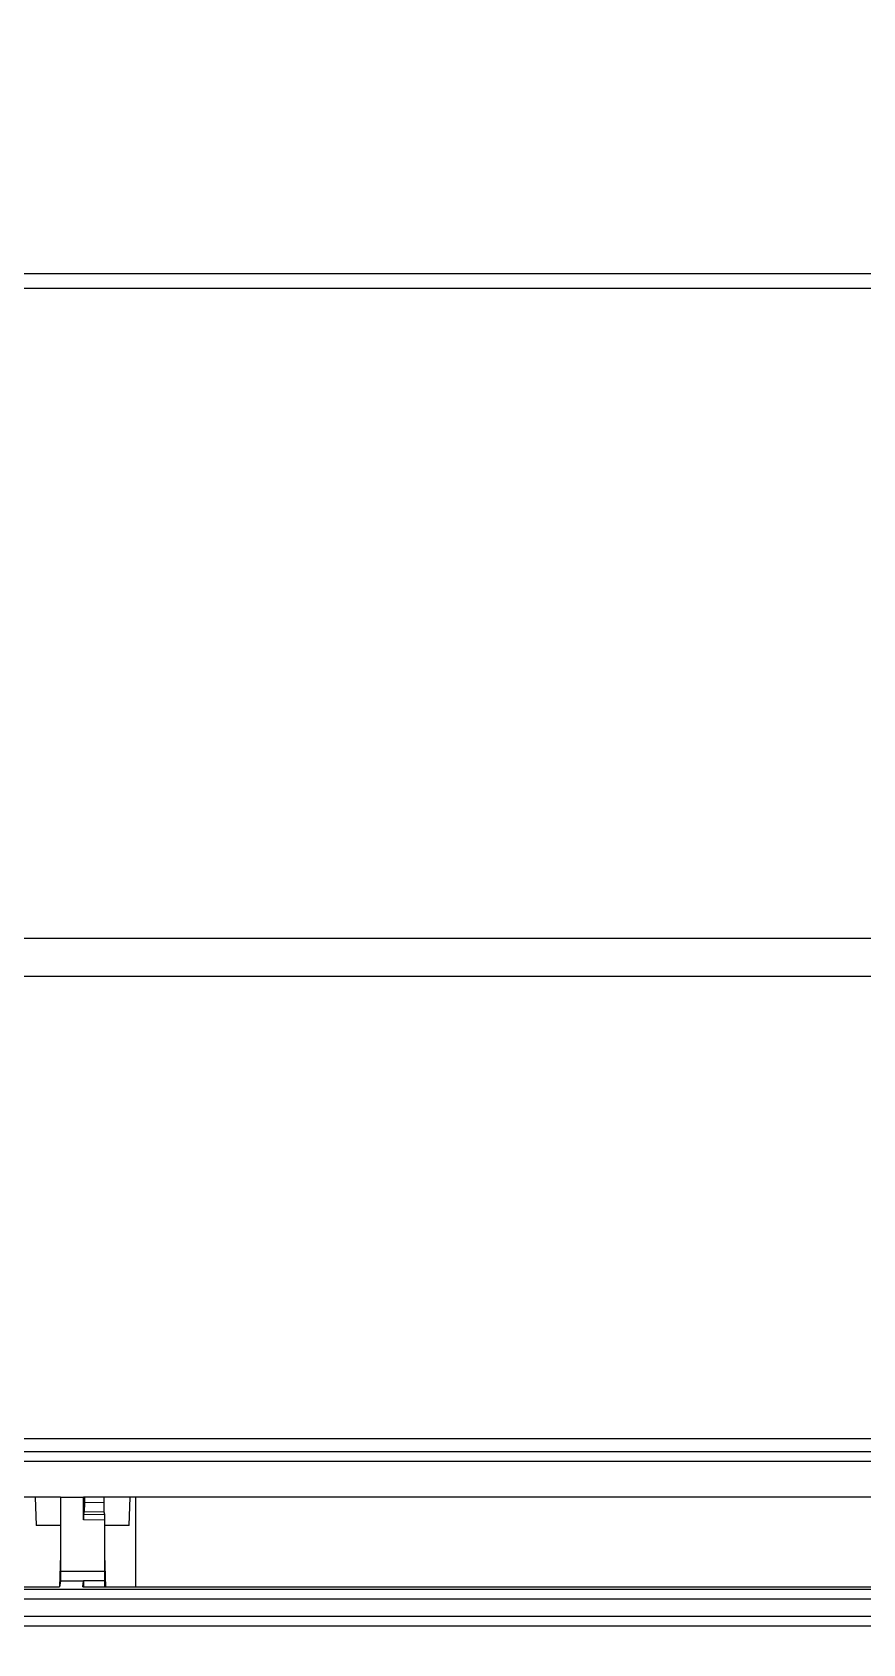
# Model space of a CAD drawing. Header units: millimetres. Extents: x -56261 to 196039, y 9480 to 100001.
# Drawn here: x 33773.5 to 33803, y 95852.3 to 95909.5 of the extents above; entities that cross this region are included whole.
import ezdxf

# ---------------------------------------------------------------- set-up
doc = ezdxf.new("R2010")
doc.units = ezdxf.units.MM
doc.set_wipeout_variables(frame=1)
doc.layers.add('SS-AIRCON', color=5, linetype='Continuous')
doc.layers.add('SS-TEXT', color=7, linetype='Continuous')

# ---------------------------------------------------------------- blocks, each defined once
blk = doc.blocks.new('I48T')
at = {"layer": 'SS-AIRCON', "color": 0, "linetype": 'Continuous'}
for p, q in [((580.0736, -170.27954), (-580.0736, -170.27954)), ((-599.9007, -170.76793), (599.9006, -170.76793)), ((599.9006, -171.68208), (-599.9007, -171.68208)), ((578.5326, -172.18017), (-578.5326, -172.18017)), ((-126.901, -172.29772), (-210.3009, -172.29772)), ((-129.65, -176.96102), (-129.65, -172.29772)), ((-128.1013, -172.29772), (-128.0515, -173.9446)), ((-126.901, -172.29772), (-126.943, -172.59899)), ((-125.7485, -173.9442), (-125.6987, -172.29772)), ((-125.743, -172.59899), (-125.7009, -172.29772)), ((-42.301, -172.29772), (-125.7009, -172.29772)), ((-128.0515, -173.0976), (-128.0515, -175.7562)), ((-128.0515, -173.0976), (-125.7485, -173.0976)), ((-126.943, -172.59899), (-125.743, -172.59899)), ((-125.7485, -176.96102), (-125.7485, -173.0976)), ((-129.3163, -175.4882), (-129.3608, -176.96102)), ((-129.3163, -175.4882), (-128.0515, -175.4882)), ((-128.0515, -175.7562), (-126.9486, -175.77548)), ((-125.7485, -175.4882), (-124.4838, -175.4882)), ((-124.4393, -176.96102), (-124.4838, -175.4882)), ((-128.048, -176.0559), (-128.0179, -176.1858)), ((-126.9521, -176.07505), (-128.048, -176.0559)), ((-128.0179, -176.1858), (-126.982, -176.20296)), ((-126.982, -176.20296), (-126.9521, -176.07505)), ((-126.9486, -175.77548), (-126.9486, -176.96102)), ((-210.3485, -176.96102), (-126.9486, -176.96102)), ((-126.9878, -176.7021), (-128.0121, -176.68513)), ((-128.0121, -176.68513), (-128.0121, -176.96102)), ((-126.9878, -176.96102), (-126.9878, -176.7021)), ((-125.7485, -176.96102), (-126.9486, -176.96102)), ((-125.7485, -176.96102), (-42.3486, -176.96102)), ((580.0736, -178.82954), (-580.0736, -178.82954)), ((-599.9007, -179.31793), (599.9006, -179.31793)), ((637.5, -180.00001), (-637.5, -180.00001)), ((-637.5, -204.00742), (637.5, -204.00742)), ((-655, -240.5), (655, -240.5))]:
    blk.add_line(p, q, dxfattribs=at)
for points in [[(-128.0559, -172.63808), (-128.0556, -172.64692, -0.00098551), (-128.0553, -172.65654, -0.00083341), (-128.055, -172.66697, -0.00070769), (-128.0547, -172.67817, -0.00061646), (-128.0544, -172.69011, -0.00054038), (-128.0542, -172.70274, -0.00047962), (-128.0539, -172.71604, -0.00042837), (-128.0537, -172.72995, -0.0003872), (-128.0535, -172.74445, -0.00035189), (-128.0533, -172.75947, -0.00032228), (-128.0531, -172.77497, -0.0002968), (-128.0529, -172.7909, -0.00027482), (-128.0527, -172.80721, -0.00025622), (-128.0525, -172.82385, -0.00023985), (-128.0524, -172.84078, -0.00022532), (-128.0523, -172.85792, -0.00021147), (-128.0521, -172.87524, -0.000202), (-128.052, -172.89271, -0.0001946), (-128.0519, -172.91028, -0.00018206), (-128.0518, -172.92783, -0.00016496), (-128.0518, -172.94529, -0.00017164), (-128.0517, -172.96295, -0.00019072), (-128.0517, -172.98092, -0.00014652), (-128.0516, -172.99775, -0.0000631), (-128.0516, -173.01293, -0.00018639), (-128.0516, -173.03196, -0.00030355), (-128.0516, -173.0606, -0.00015356), (-128.0516, -173.09772, -0.00008475)], [(-125.7484, -173.09772), (-125.7485, -173.07748, -0.00014631), (-125.7485, -173.05686, -0.00013708), (-125.7485, -173.03584, -0.0001358), (-125.7485, -173.01448, -0.00014447), (-125.7484, -172.99284, -0.0001502), (-125.7484, -172.97098, -0.00015588), (-125.7484, -172.94897, -0.00016172), (-125.7483, -172.92688, -0.00017034), (-125.7482, -172.90479, -0.0001788), (-125.7481, -172.88279, -0.00018965), (-125.748, -172.86096, -0.00020104), (-125.7479, -172.8394, -0.00021535), (-125.7477, -172.81821, -0.0002314), (-125.7475, -172.79749, -0.00025138), (-125.7474, -172.77734, -0.00027338), (-125.7472, -172.75785, -0.00029902), (-125.7469, -172.73914, -0.00033434), (-125.7467, -172.72127, -0.00038195), (-125.7465, -172.70438, -0.00042305), (-125.7462, -172.68851, -0.0004531), (-125.7459, -172.6738, -0.00057498), (-125.7457, -172.6602, -0.00081692), (-125.7454, -172.64778, -0.0007907), (-125.7451, -172.63684, -0.0003543), (-125.7448, -172.6276, -0.00142638), (-125.7444, -172.61878, -0.00420349), (-125.7439, -172.60918, -0.00410004), (-125.7431, -172.59898, -0.00332799)], [(-128.0178, -176.18577), (-128.0175, -176.1878, -0.02402955), (-128.0173, -176.19122, -0.00842187), (-128.017, -176.19606, -0.00422204), (-128.0167, -176.20229, -0.00265277), (-128.0164, -176.20999, -0.00178094), (-128.0161, -176.21909, -0.00129296), (-128.0158, -176.22962, -0.00097405), (-128.0155, -176.2415, -0.00077333), (-128.0153, -176.25474, -0.00062508), (-128.015, -176.26922, -0.00052151), (-128.0147, -176.28494, -0.00044074), (-128.0145, -176.30175, -0.00038078), (-128.0143, -176.31963, -0.00033268), (-128.014, -176.33844, -0.00029522), (-128.0138, -176.3581, -0.00026383), (-128.0136, -176.37849, -0.0002376), (-128.0134, -176.39951, -0.00021823), (-128.0132, -176.42106, -0.00020317), (-128.0131, -176.44307, -0.00018462), (-128.0129, -176.4653, -0.00016357), (-128.0128, -176.48761, -0.0001656), (-128.0127, -176.51037, -0.00017877), (-128.0126, -176.53363, -0.00013617), (-128.0125, -176.5555, -0.00006103), (-128.0124, -176.57529, -0.00016717), (-128.0123, -176.60004, -0.00026591), (-128.0122, -176.63717, -0.00013504), (-128.0121, -176.68522, -0.00007507)], [(-126.9521, -176.07521), (-126.9519, -176.07416, 0.02656881), (-126.9518, -176.07243, 0.00954077), (-126.9516, -176.06998, 0.00491038), (-126.9514, -176.06683, 0.003169), (-126.9512, -176.06291, 0.0021479), (-126.9511, -176.05824, 0.00156969), (-126.9509, -176.05278, 0.00118501), (-126.9507, -176.04655, 0.00094555), (-126.9505, -176.03953, 0.00076399), (-126.9504, -176.03176, 0.00063943), (-126.9502, -176.02321, 0.0005394), (-126.9501, -176.01395, 0.00046714), (-126.9499, -176.00396, 0.00040715), (-126.9498, -175.99332, 0.00036215), (-126.9496, -175.98203, 0.00032267), (-126.9495, -175.97018, 0.00029103), (-126.9494, -175.95779, 0.00026688), (-126.9492, -175.94491, 0.00024942), (-126.9491, -175.93159, 0.00022557), (-126.949, -175.91798, 0.00019944), (-126.9489, -175.90416, 0.00020323), (-126.9489, -175.88988, 0.00022193), (-126.9488, -175.87511, 0.00016618), (-126.9487, -175.86112, 0.00006984), (-126.9487, -175.84838, 0.00020913), (-126.9486, -175.83218, 0.00033473), (-126.9486, -175.80757, 0.00016655), (-126.9485, -175.77555, 0.00009063)]]:
    blk.add_lwpolyline(points, format="xyb", dxfattribs=at)
for points in [[(-128.0573, -172.29772), (-128.0576, -172.43199), (-128.0569, -172.58524), (-128.0559, -172.63808)], [(-126.9446, -172.63169), (-127.3151, -172.63378), (-127.6855, -172.63597), (-128.0559, -172.63808)], [(-126.9432, -172.59898), (-126.9436, -172.60324), (-126.9442, -172.61426), (-126.9446, -172.63169)], [(-128.0516, -175.75635), (-128.0515, -175.91376), (-128.05, -176.04762), (-128.048, -176.05602)], [(-126.9876, -176.70192), (-126.9878, -176.42855), (-126.9853, -176.217), (-126.982, -176.20283)], [(-655.0001, -205.97814), (-436.6672, -205.97818), (-218.3336, -205.97818), (-0.0001, -205.97814)], [(-0.0001, -239.75864), (-218.3334, -239.75869), (-436.6667, -239.75869), (-655.0001, -239.75864)]]:
    blk.add_open_spline(points, degree=3, dxfattribs=at)
blk.add_open_spline([(-126.9446, -172.63169), (-126.9437, -172.598), (-126.9425, -172.49128), (-126.9424, -172.34976), (-126.9425, -172.29772)], degree=3, knots=[0, 0, 0, 0, 0.0002540524, 0.0004116041, 0.0004116041, 0.0004116041, 0.0004116041], dxfattribs=at)
blk = doc.blocks.new('A$C43DE16F2')
blk.add_wipeout([(0, 14550), (0, 0), (29100, 0), (29100, 14550)]).dxf.layer = 'SS-TEXT'
at = {"layer": 'SS-TEXT', "linetype": 'Continuous', "xscale": 1.577261091527505, "yscale": 1.577261091527505, "zscale": 1.577261091527505, "rotation": 180}
blk.add_blockref('I48T', (11081.92, 7128.46), dxfattribs=at)

msp = doc.modelspace()

# ---------------------------------------------------------------- block references
at = {"layer": 'SS-TEXT', "xscale": 0.4331186193392458, "yscale": 0.4331186193392458, "zscale": 0.4331186193392458}
msp.add_blockref('A$C43DE16F2', (28888.861, 92649.191), dxfattribs=at)

doc.saveas('drawing.dxf')
